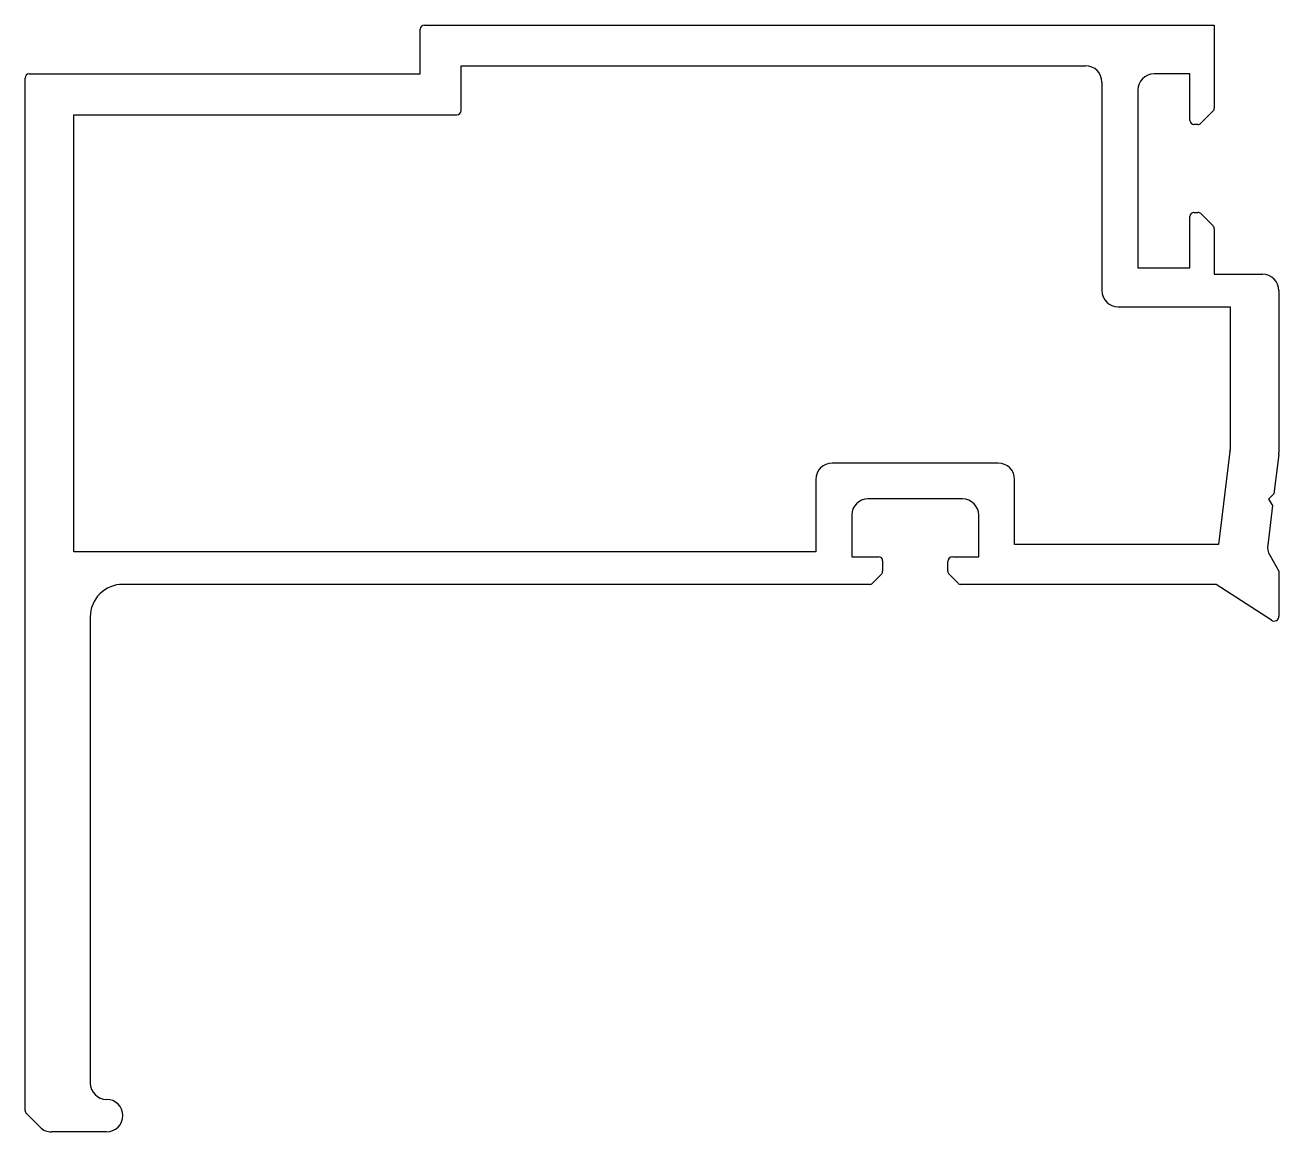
# Model space of a CAD drawing. Extents: x 1957.5 to 2034.4, y 1684 to 1752.
import ezdxf

# ---------------------------------------------------------------- set-up
doc = ezdxf.new("R2010")
doc.units = 0
doc.layers.get('0').update_dxf_attribs({"linetype": 'CONTINUOUS'})

msp = doc.modelspace()

# ---------------------------------------------------------------- linework, layer by layer
for p, q in [((1981.737, 1748.965), (1981.737, 1751.715)), ((1981.987, 1751.965), (2030.476, 1751.965)), ((2030.476, 1751.965), (2030.476, 1746.868)), ((1984.237, 1746.715), (1984.237, 1749.465)), ((1984.237, 1749.465), (2022.576, 1749.465)), ((1957.477, 1685.342), (1957.477, 1748.715)), ((1957.727, 1748.965), (1981.737, 1748.965)), ((2028.976, 1748.965), (2026.777, 1748.965)), ((2028.976, 1746.115), (2028.976, 1748.965)), ((2023.576, 1748.465), (2023.576, 1735.665)), ((2025.777, 1747.965), (2025.777, 1737.065)), ((1960.477, 1719.635), (1960.477, 1746.465)), ((1960.477, 1746.465), (1983.987, 1746.465)), ((2030.403, 1746.691), (2029.65, 1745.938)), ((2029.473, 1745.865), (2029.226, 1745.865)), ((2028.976, 1737.065), (2028.976, 1740.215)), ((2029.226, 1740.465), (2029.473, 1740.465)), ((2029.65, 1740.391), (2030.403, 1739.638)), ((2030.476, 1739.461), (2030.476, 1736.665)), ((2025.777, 1737.065), (2028.976, 1737.065)), ((2030.476, 1736.665), (2033.441, 1736.665)), ((2034.441, 1735.665), (2034.441, 1725.735)), ((2024.576, 1734.665), (2031.441, 1734.665)), ((2031.441, 1734.665), (2031.441, 1725.918)), ((2031.433, 1725.796), (2030.732, 1720.084)), ((2034.433, 1725.613), (2034.135, 1723.185)), ((2017.217, 1725.078), (2007.017, 1725.078)), ((2006.017, 1724.078), (2006.017, 1719.632)), ((2018.217, 1720.084), (2018.217, 1724.078)), ((2015.017, 1722.878), (2009.217, 1722.878)), ((2034.048, 1722.476), (2033.75, 1720.049)), ((2034.135, 1723.185), (2033.794, 1722.868)), ((2033.794, 1722.868), (2034.048, 1722.476)), ((2008.217, 1721.878), (2008.217, 1719.332)), ((2016.017, 1719.332), (2016.017, 1721.878)), ((2006.017, 1719.632), (1960.477, 1719.635)), ((2030.732, 1720.084), (2018.217, 1720.084)), ((2033.875, 1719.429), (2034.441, 1718.443)), ((2008.217, 1719.332), (2009.867, 1719.332)), ((2010.117, 1719.082), (2010.117, 1718.436)), ((2014.117, 1718.436), (2014.117, 1719.032)), ((2014.417, 1719.332), (2016.017, 1719.332)), ((2010.044, 1718.259), (2009.49, 1717.705)), ((2014.744, 1717.705), (2014.19, 1718.259)), ((2034.441, 1718.443), (2034.441, 1715.682)), ((2009.313, 1717.632), (1963.477, 1717.635)), ((2030.588, 1717.632), (2014.92, 1717.632)), ((2033.978, 1715.431), (2030.588, 1717.632)), ((1961.477, 1715.635), (1961.477, 1687.025)), ((1958.398, 1684.318), (1957.55, 1685.166)), ((1962.477, 1684.025), (1959.105, 1684.025))]:
    msp.add_line(p, q)
for centre, radius, start, end in [((1981.987, 1751.715), 0.25, 90, 180), ((2022.576, 1748.465), 1, 0, 90), ((1957.727, 1748.715), 0.25, 90, 180), ((2026.777, 1747.965), 1, 90, 180), ((1983.987, 1746.715), 0.25, 270, 0), ((2030.226, 1746.868), 0.25, 315, 0), ((2029.226, 1746.115), 0.25, 180, 270), ((2029.473, 1746.115), 0.25, 270, 315), ((2029.226, 1740.215), 0.25, 90, 180), ((2029.473, 1740.215), 0.25, 45, 90), ((2030.226, 1739.461), 0.25, 0, 45), ((2033.441, 1735.665), 1, 0, 90), ((2024.576, 1735.665), 1, 180, 270), ((2030.441, 1725.918), 1, 353, 360), ((2033.441, 1725.735), 1, 353, 360), ((2007.017, 1724.078), 1, 90, 180), ((2017.217, 1724.078), 1, 0, 90), ((2009.217, 1721.878), 1, 90, 180), ((2015.017, 1721.878), 1, 0, 90), ((2034.743, 1719.927), 1, 173, 209.82642), ((2009.867, 1719.082), 0.25, 0, 90), ((2014.417, 1719.032), 0.3, 90, 180), ((2009.867, 1718.436), 0.25, 315, 0), ((2014.367, 1718.436), 0.25, 180, 225), ((1963.477, 1715.635), 2, 89.99619, 180), ((2009.313, 1717.882), 0.25, 269.99619, 315), ((2014.92, 1717.882), 0.25, 225, 270), ((2034.141, 1715.682), 0.3, 237, 0), ((1962.477, 1687.025), 1, 180, 270), ((1962.477, 1685.025), 1, 270, 90), ((1957.727, 1685.342), 0.25, 180, 225), ((1959.105, 1685.025), 1, 225, 270)]:
    msp.add_arc(centre, radius, start, end)

doc.saveas('drawing.dxf')
